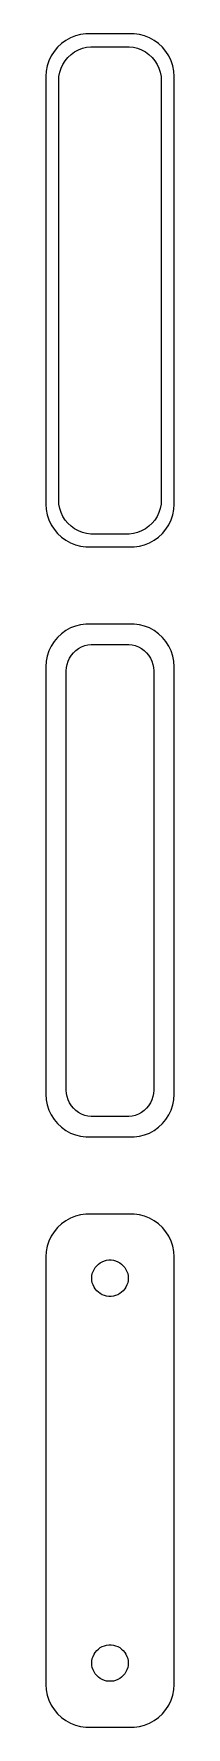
# Model space of a CAD drawing. Header units: metres. Extents: x -8 to 8, y 177 to 375.
import ezdxf

# ---------------------------------------------------------------- set-up
doc = ezdxf.new("R2010")
doc.units = ezdxf.units.M

msp = doc.modelspace()

# ---------------------------------------------------------------- linework, layer by layer
for p, q in [((-5.17912, 374.222), (-5.68712, 373.853)), ((-4.62889, 374.524), (-5.17912, 374.222)), ((-4.04507, 374.755), (-4.62889, 374.524)), ((-3.4369, 374.911), (-4.04507, 374.755)), ((-2.81395, 374.99), (-3.4369, 374.911)), ((2.81395, 374.99), (-2.81395, 374.99)), ((3.4369, 374.911), (2.81395, 374.99)), ((4.04507, 374.755), (3.4369, 374.911)), ((4.62889, 374.524), (4.04507, 374.755)), ((5.17912, 374.222), (4.62889, 374.524)), ((5.68712, 373.853), (5.17912, 374.222)), ((-6.88153, 372.409), (-7.14888, 371.841)), ((-6.54507, 372.939), (-6.88153, 372.409)), ((-6.14484, 373.423), (-6.54507, 372.939)), ((-5.68712, 373.853), (-6.14484, 373.423)), ((-5.23605, 371.851), (-4.91586, 372.238)), ((-4.91586, 372.238), (-4.54968, 372.582)), ((-4.54968, 372.582), (-4.1433, 372.877)), ((-4.1433, 372.877), (-3.70311, 373.119)), ((-3.70311, 373.119), (-3.23605, 373.304)), ((-3.23605, 373.304), (-2.74951, 373.429)), ((-2.74951, 373.429), (-2.25116, 373.492)), ((-2.25116, 373.492), (2.25116, 373.492)), ((2.25116, 373.492), (2.74951, 373.429)), ((2.74951, 373.429), (3.23605, 373.304)), ((3.23605, 373.304), (3.70311, 373.119)), ((3.70311, 373.119), (4.1433, 372.877)), ((4.1433, 372.877), (4.54968, 372.582)), ((4.54968, 372.582), (4.91586, 372.238)), ((4.91586, 372.238), (5.23605, 371.851)), ((6.14484, 373.423), (5.68712, 373.853)), ((6.54507, 372.939), (6.14484, 373.423)), ((6.88153, 372.409), (6.54507, 372.939)), ((7.14888, 371.841), (6.88153, 372.409)), ((-7.46057, 370.627), (-7.5, 370)), ((-7.34291, 371.243), (-7.46057, 370.627)), ((-7.14888, 371.841), (-7.34291, 371.243)), ((-5.96844, 370.001), (-5.87433, 370.495)), ((-5.87433, 370.495), (-5.7191, 370.972)), ((-5.7191, 370.972), (-5.50522, 371.427)), ((-5.50522, 371.427), (-5.23605, 371.851)), ((5.23605, 371.851), (5.50522, 371.427)), ((5.50522, 371.427), (5.7191, 370.972)), ((5.7191, 370.972), (5.87433, 370.495)), ((5.87433, 370.495), (5.96844, 370.001)), ((7.34291, 371.243), (7.14888, 371.841)), ((7.46057, 370.627), (7.34291, 371.243)), ((7.5, 370), (7.46057, 370.627)), ((-7.5, 370), (-7.5, 320)), ((-6, 369.5), (-5.96844, 370.001)), ((-6, 320.5), (-6, 369.5)), ((5.96844, 370.001), (6, 369.5)), ((6, 369.5), (6, 320.5)), ((7.5, 320), (7.5, 370)), ((-7.5, 320), (-7.46057, 319.373)), ((-7.46057, 319.373), (-7.34291, 318.757)), ((-7.34291, 318.757), (-7.14888, 318.159)), ((-5.96844, 319.999), (-6, 320.5)), ((-5.87433, 319.505), (-5.96844, 319.999)), ((-5.7191, 319.028), (-5.87433, 319.505)), ((-5.50522, 318.573), (-5.7191, 319.028)), ((5.7191, 319.028), (5.50522, 318.573)), ((5.87433, 319.505), (5.7191, 319.028)), ((5.96844, 319.999), (5.87433, 319.505)), ((6, 320.5), (5.96844, 319.999)), ((7.14888, 318.159), (7.34291, 318.757)), ((7.34291, 318.757), (7.46057, 319.373)), ((7.46057, 319.373), (7.5, 320)), ((-7.14888, 318.159), (-6.88153, 317.591)), ((-6.88153, 317.591), (-6.54507, 317.061)), ((-6.54507, 317.061), (-6.14484, 316.577)), ((-5.23605, 318.149), (-5.50522, 318.573)), ((-4.91586, 317.762), (-5.23605, 318.149)), ((-4.54968, 317.418), (-4.91586, 317.762)), ((-4.1433, 317.123), (-4.54968, 317.418)), ((-3.70311, 316.881), (-4.1433, 317.123)), ((-3.23605, 316.696), (-3.70311, 316.881)), ((3.70311, 316.881), (3.23605, 316.696)), ((4.1433, 317.123), (3.70311, 316.881)), ((4.54968, 317.418), (4.1433, 317.123)), ((4.91586, 317.762), (4.54968, 317.418)), ((5.23605, 318.149), (4.91586, 317.762)), ((5.50522, 318.573), (5.23605, 318.149)), ((6.14484, 316.577), (6.54507, 317.061)), ((6.54507, 317.061), (6.88153, 317.591)), ((6.88153, 317.591), (7.14888, 318.159)), ((-6.14484, 316.577), (-5.68712, 316.147)), ((-5.68712, 316.147), (-5.17912, 315.778)), ((-5.17912, 315.778), (-4.62889, 315.476)), ((-4.62889, 315.476), (-4.04507, 315.245)), ((-4.04507, 315.245), (-3.4369, 315.089)), ((-3.4369, 315.089), (-2.81395, 315.01)), ((-2.74951, 316.571), (-3.23605, 316.696)), ((-2.81395, 315.01), (2.81395, 315.01)), ((-2.25116, 316.508), (-2.74951, 316.571)), ((2.25116, 316.508), (-2.25116, 316.508)), ((2.74951, 316.571), (2.25116, 316.508)), ((3.23605, 316.696), (2.74951, 316.571)), ((2.81395, 315.01), (3.4369, 315.089)), ((3.4369, 315.089), (4.04507, 315.245)), ((4.04507, 315.245), (4.62889, 315.476)), ((4.62889, 315.476), (5.17912, 315.778)), ((5.17912, 315.778), (5.68712, 316.147)), ((5.68712, 316.147), (6.14484, 316.577)), ((-5.17912, 305.222), (-5.68712, 304.853)), ((-4.62889, 305.524), (-5.17912, 305.222)), ((-4.04507, 305.755), (-4.62889, 305.524)), ((-3.4369, 305.911), (-4.04507, 305.755)), ((-2.81395, 305.99), (-3.4369, 305.911)), ((2.81395, 305.99), (-2.81395, 305.99)), ((3.4369, 305.911), (2.81395, 305.99)), ((4.04507, 305.755), (3.4369, 305.911)), ((4.62889, 305.524), (4.04507, 305.755)), ((5.17912, 305.222), (4.62889, 305.524)), ((5.68712, 304.853), (5.17912, 305.222)), ((-6.88153, 303.409), (-7.14888, 302.841)), ((-6.54507, 303.939), (-6.88153, 303.409)), ((-6.14484, 304.423), (-6.54507, 303.939)), ((-5.68712, 304.853), (-6.14484, 304.423)), ((-3.98424, 302.899), (-3.66798, 303.128)), ((-3.66798, 303.128), (-3.32541, 303.317)), ((-3.32541, 303.317), (-2.96194, 303.461)), ((-2.96194, 303.461), (-2.5833, 303.558)), ((-2.5833, 303.558), (-2.19545, 303.607)), ((-2.19545, 303.607), (2.19545, 303.607)), ((2.19545, 303.607), (2.5833, 303.558)), ((2.5833, 303.558), (2.96194, 303.461)), ((2.96194, 303.461), (3.32541, 303.317)), ((3.32541, 303.317), (3.66798, 303.128)), ((3.66798, 303.128), (3.98424, 302.899)), ((6.14484, 304.423), (5.68712, 304.853)), ((6.54507, 303.939), (6.14484, 304.423)), ((6.88153, 303.409), (6.54507, 303.939)), ((7.14888, 302.841), (6.88153, 303.409)), ((-7.46057, 301.627), (-7.5, 301)), ((-7.5, 301), (-7.5, 251)), ((-7.34291, 302.243), (-7.46057, 301.627)), ((-7.14888, 302.841), (-7.34291, 302.243)), ((-5.08836, 300.89), (-5.01512, 301.274)), ((-5.01512, 301.274), (-4.89432, 301.646)), ((-4.89432, 301.646), (-4.72786, 302)), ((-4.72786, 302), (-4.5184, 302.33)), ((-4.5184, 302.33), (-4.26921, 302.631)), ((-4.26921, 302.631), (-3.98424, 302.899)), ((3.98424, 302.899), (4.26921, 302.631)), ((4.26921, 302.631), (4.5184, 302.33)), ((4.5184, 302.33), (4.72786, 302)), ((4.72786, 302), (4.89432, 301.646)), ((4.89432, 301.646), (5.01512, 301.274)), ((5.01512, 301.274), (5.08836, 300.89)), ((7.34291, 302.243), (7.14888, 302.841)), ((7.46057, 301.627), (7.34291, 302.243)), ((7.5, 301), (7.46057, 301.627)), ((7.5, 251), (7.5, 301)), ((-5.11292, 300.5), (-5.08836, 300.89)), ((-5.11292, 251.5), (-5.11292, 300.5)), ((5.08836, 300.89), (5.11292, 300.5)), ((5.11292, 300.5), (5.11292, 251.5)), ((-5.08836, 251.11), (-5.11292, 251.5)), ((5.11292, 251.5), (5.08836, 251.11)), ((-7.5, 251), (-7.46057, 250.373)), ((-7.46057, 250.373), (-7.34291, 249.757)), ((-7.34291, 249.757), (-7.14888, 249.159)), ((-5.01512, 250.726), (-5.08836, 251.11)), ((-4.89432, 250.354), (-5.01512, 250.726)), ((-4.72786, 250), (-4.89432, 250.354)), ((-4.5184, 249.67), (-4.72786, 250)), ((-4.26921, 249.369), (-4.5184, 249.67)), ((4.5184, 249.67), (4.26921, 249.369)), ((4.72786, 250), (4.5184, 249.67)), ((4.89432, 250.354), (4.72786, 250)), ((5.01512, 250.726), (4.89432, 250.354)), ((5.08836, 251.11), (5.01512, 250.726)), ((7.14888, 249.159), (7.34291, 249.757)), ((7.34291, 249.757), (7.46057, 250.373)), ((7.46057, 250.373), (7.5, 251)), ((-7.14888, 249.159), (-6.88153, 248.591)), ((-6.88153, 248.591), (-6.54507, 248.061)), ((-6.54507, 248.061), (-6.14484, 247.577)), ((-6.14484, 247.577), (-5.68712, 247.147)), ((-3.98424, 249.101), (-4.26921, 249.369)), ((-3.66798, 248.872), (-3.98424, 249.101)), ((-3.32541, 248.683), (-3.66798, 248.872)), ((-2.96194, 248.539), (-3.32541, 248.683)), ((-2.5833, 248.442), (-2.96194, 248.539)), ((-2.19545, 248.393), (-2.5833, 248.442)), ((2.19545, 248.393), (-2.19545, 248.393)), ((2.5833, 248.442), (2.19545, 248.393)), ((2.96194, 248.539), (2.5833, 248.442)), ((3.32541, 248.683), (2.96194, 248.539)), ((3.66798, 248.872), (3.32541, 248.683)), ((3.98424, 249.101), (3.66798, 248.872)), ((4.26921, 249.369), (3.98424, 249.101)), ((5.68712, 247.147), (6.14484, 247.577)), ((6.14484, 247.577), (6.54507, 248.061)), ((6.54507, 248.061), (6.88153, 248.591)), ((6.88153, 248.591), (7.14888, 249.159)), ((-5.68712, 247.147), (-5.17912, 246.778)), ((-5.17912, 246.778), (-4.62889, 246.476)), ((-4.62889, 246.476), (-4.04507, 246.245)), ((-4.04507, 246.245), (-3.4369, 246.089)), ((-3.4369, 246.089), (-2.81395, 246.01)), ((-2.81395, 246.01), (2.81395, 246.01)), ((2.81395, 246.01), (3.4369, 246.089)), ((3.4369, 246.089), (4.04507, 246.245)), ((4.04507, 246.245), (4.62889, 246.476)), ((4.62889, 246.476), (5.17912, 246.778)), ((5.17912, 246.778), (5.68712, 247.147)), ((-5.68712, 235.853), (-6.14484, 235.423)), ((-5.17912, 236.222), (-5.68712, 235.853)), ((-4.62889, 236.524), (-5.17912, 236.222)), ((-4.04507, 236.755), (-4.62889, 236.524)), ((-3.4369, 236.911), (-4.04507, 236.755)), ((-2.81395, 236.99), (-3.4369, 236.911)), ((2.81395, 236.99), (-2.81395, 236.99)), ((3.4369, 236.911), (2.81395, 236.99)), ((4.04507, 236.755), (3.4369, 236.911)), ((4.62889, 236.524), (4.04507, 236.755)), ((5.17912, 236.222), (4.62889, 236.524)), ((5.68712, 235.853), (5.17912, 236.222)), ((6.14484, 235.423), (5.68712, 235.853)), ((-7.14888, 233.841), (-7.34291, 233.243)), ((-6.88153, 234.409), (-7.14888, 233.841)), ((-6.54507, 234.939), (-6.88153, 234.409)), ((-6.14484, 235.423), (-6.54507, 234.939)), ((6.54507, 234.939), (6.14484, 235.423)), ((6.88153, 234.409), (6.54507, 234.939)), ((7.14888, 233.841), (6.88153, 234.409)), ((7.34291, 233.243), (7.14888, 233.841)), ((-7.46057, 232.627), (-7.5, 232)), ((-7.5, 232), (-7.5, 182)), ((-7.34291, 233.243), (-7.46057, 232.627)), ((7.46057, 232.627), (7.34291, 233.243)), ((7.5, 232), (7.46057, 232.627)), ((7.5, 182), (7.5, 232)), ((-2.13528, 229.5), (-2.11845, 229.768)), ((-2.11845, 229.768), (-2.06821, 230.031)), ((-2.06821, 230.031), (-1.98534, 230.286)), ((-1.98534, 230.286), (-1.87117, 230.529)), ((-1.87117, 230.529), (-1.72748, 230.755)), ((-1.72748, 230.755), (-1.55655, 230.962)), ((-1.55655, 230.962), (-1.36108, 231.145)), ((-1.36108, 231.145), (-1.14413, 231.303)), ((-1.14413, 231.303), (-0.909149, 231.432)), ((-0.909149, 231.432), (-0.659836, 231.531)), ((-0.659836, 231.531), (-0.400101, 231.597)), ((-0.400101, 231.597), (-0.134064, 231.631)), ((-0.134064, 231.631), (0.134064, 231.631)), ((0.134064, 231.631), (0.400101, 231.597)), ((0.400101, 231.597), (0.659836, 231.531)), ((0.659836, 231.531), (0.909149, 231.432)), ((0.909149, 231.432), (1.14413, 231.303)), ((1.14413, 231.303), (1.36108, 231.145)), ((1.36108, 231.145), (1.55655, 230.962)), ((1.55655, 230.962), (1.72748, 230.755)), ((1.72748, 230.755), (1.87117, 230.529)), ((1.87117, 230.529), (1.98534, 230.286)), ((1.98534, 230.286), (2.06821, 230.031)), ((2.06821, 230.031), (2.11845, 229.768)), ((2.11845, 229.768), (2.13528, 229.5)), ((-2.11845, 229.232), (-2.13528, 229.5)), ((-2.06821, 228.969), (-2.11845, 229.232)), ((-1.98534, 228.714), (-2.06821, 228.969)), ((-1.87117, 228.471), (-1.98534, 228.714)), ((-1.72748, 228.245), (-1.87117, 228.471)), ((-1.55655, 228.038), (-1.72748, 228.245)), ((-1.36108, 227.855), (-1.55655, 228.038)), ((-1.14413, 227.697), (-1.36108, 227.855)), ((-0.909149, 227.568), (-1.14413, 227.697)), ((1.14413, 227.697), (0.909149, 227.568)), ((1.36108, 227.855), (1.14413, 227.697)), ((1.55655, 228.038), (1.36108, 227.855)), ((1.72748, 228.245), (1.55655, 228.038)), ((1.87117, 228.471), (1.72748, 228.245)), ((1.98534, 228.714), (1.87117, 228.471)), ((2.06821, 228.969), (1.98534, 228.714)), ((2.11845, 229.232), (2.06821, 228.969)), ((2.13528, 229.5), (2.11845, 229.232)), ((-0.659836, 227.469), (-0.909149, 227.568)), ((-0.400101, 227.403), (-0.659836, 227.469)), ((-0.134064, 227.369), (-0.400101, 227.403)), ((0.134064, 227.369), (-0.134064, 227.369)), ((0.400101, 227.403), (0.134064, 227.369)), ((0.659836, 227.469), (0.400101, 227.403)), ((0.909149, 227.568), (0.659836, 227.469)), ((-1.55655, 185.962), (-1.36108, 186.145)), ((-1.36108, 186.145), (-1.14413, 186.303)), ((-1.14413, 186.303), (-0.909149, 186.432)), ((-0.909149, 186.432), (-0.659836, 186.531)), ((-0.659836, 186.531), (-0.400101, 186.597)), ((-0.400101, 186.597), (-0.134064, 186.631)), ((-0.134064, 186.631), (0.134064, 186.631)), ((0.134064, 186.631), (0.400101, 186.597)), ((0.400101, 186.597), (0.659836, 186.531)), ((0.659836, 186.531), (0.909149, 186.432)), ((0.909149, 186.432), (1.14413, 186.303)), ((1.14413, 186.303), (1.36108, 186.145)), ((1.36108, 186.145), (1.55655, 185.962)), ((-2.13528, 184.5), (-2.11845, 184.768)), ((-2.11845, 184.232), (-2.13528, 184.5)), ((-2.11845, 184.768), (-2.06821, 185.031)), ((-2.06821, 183.969), (-2.11845, 184.232)), ((-2.06821, 185.031), (-1.98534, 185.286)), ((-1.98534, 185.286), (-1.87117, 185.529)), ((-1.87117, 185.529), (-1.72748, 185.755)), ((-1.72748, 185.755), (-1.55655, 185.962)), ((1.55655, 185.962), (1.72748, 185.755)), ((1.72748, 185.755), (1.87117, 185.529)), ((1.87117, 185.529), (1.98534, 185.286)), ((1.98534, 185.286), (2.06821, 185.031)), ((2.06821, 185.031), (2.11845, 184.768)), ((2.11845, 184.232), (2.06821, 183.969)), ((2.11845, 184.768), (2.13528, 184.5)), ((2.13528, 184.5), (2.11845, 184.232)), ((-1.98534, 183.714), (-2.06821, 183.969)), ((-1.87117, 183.471), (-1.98534, 183.714)), ((-1.72748, 183.245), (-1.87117, 183.471)), ((-1.55655, 183.038), (-1.72748, 183.245)), ((-1.36108, 182.855), (-1.55655, 183.038)), ((-1.14413, 182.697), (-1.36108, 182.855)), ((-0.909149, 182.568), (-1.14413, 182.697)), ((-0.659836, 182.469), (-0.909149, 182.568)), ((-0.400101, 182.403), (-0.659836, 182.469)), ((-0.134064, 182.369), (-0.400101, 182.403)), ((0.134064, 182.369), (-0.134064, 182.369)), ((0.400101, 182.403), (0.134064, 182.369)), ((0.659836, 182.469), (0.400101, 182.403)), ((0.909149, 182.568), (0.659836, 182.469)), ((1.14413, 182.697), (0.909149, 182.568)), ((1.36108, 182.855), (1.14413, 182.697)), ((1.55655, 183.038), (1.36108, 182.855)), ((1.72748, 183.245), (1.55655, 183.038)), ((1.87117, 183.471), (1.72748, 183.245)), ((1.98534, 183.714), (1.87117, 183.471)), ((2.06821, 183.969), (1.98534, 183.714)), ((-7.5, 182), (-7.46057, 181.373)), ((-7.46057, 181.373), (-7.34291, 180.757)), ((-7.34291, 180.757), (-7.14888, 180.159)), ((7.14888, 180.159), (7.34291, 180.757)), ((7.34291, 180.757), (7.46057, 181.373)), ((7.46057, 181.373), (7.5, 182)), ((-7.14888, 180.159), (-6.88153, 179.591)), ((-6.88153, 179.591), (-6.54507, 179.061)), ((-6.54507, 179.061), (-6.14484, 178.577)), ((-6.14484, 178.577), (-5.68712, 178.147)), ((5.68712, 178.147), (6.14484, 178.577)), ((6.14484, 178.577), (6.54507, 179.061)), ((6.54507, 179.061), (6.88153, 179.591)), ((6.88153, 179.591), (7.14888, 180.159)), ((-5.68712, 178.147), (-5.17912, 177.778)), ((-5.17912, 177.778), (-4.62889, 177.476)), ((-4.62889, 177.476), (-4.04507, 177.245)), ((-4.04507, 177.245), (-3.4369, 177.089)), ((-3.4369, 177.089), (-2.81395, 177.01)), ((-2.81395, 177.01), (2.81395, 177.01)), ((2.81395, 177.01), (3.4369, 177.089)), ((3.4369, 177.089), (4.04507, 177.245)), ((4.04507, 177.245), (4.62889, 177.476)), ((4.62889, 177.476), (5.17912, 177.778)), ((5.17912, 177.778), (5.68712, 178.147))]:
    msp.add_line(p, q)

doc.saveas('drawing.dxf')
